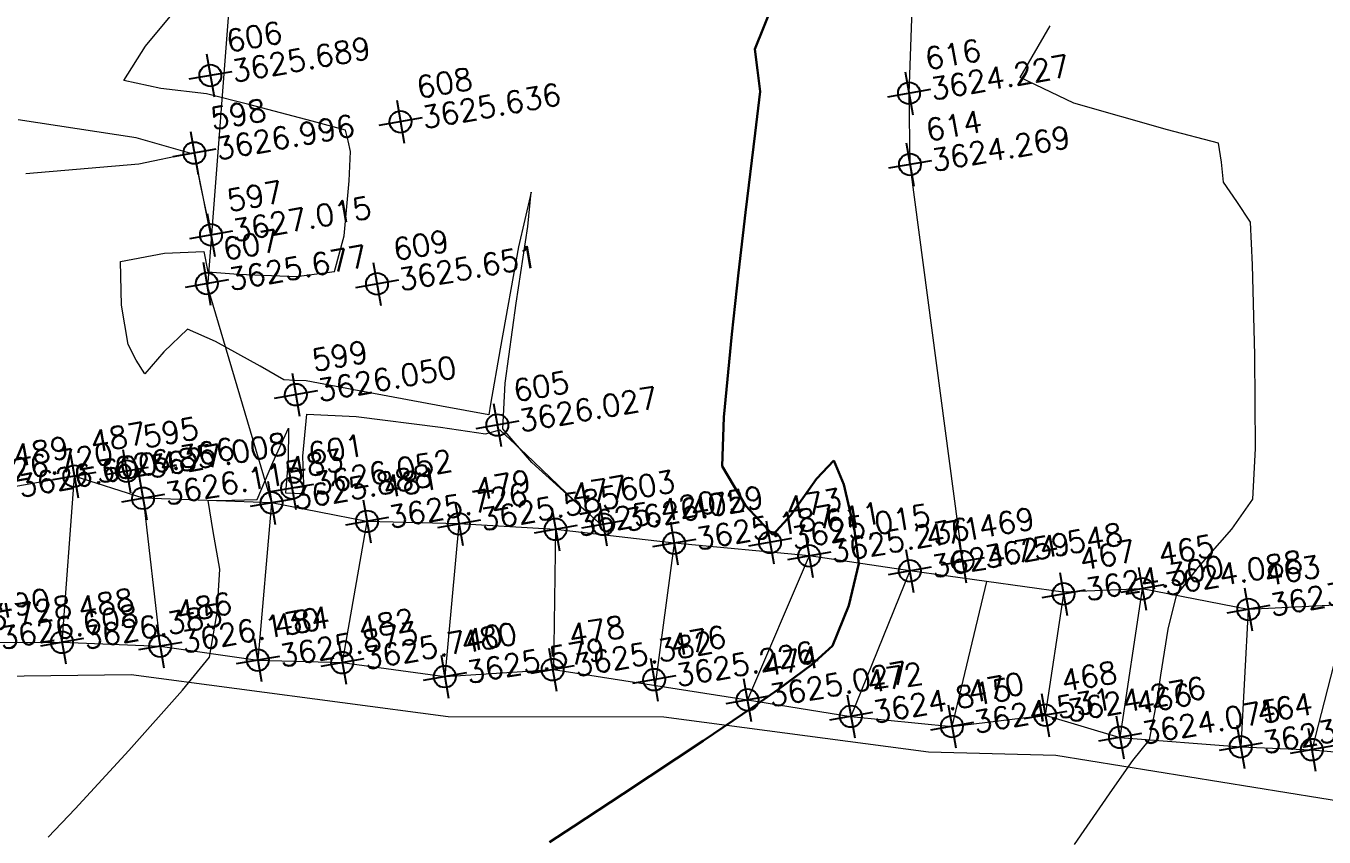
# Model space of a CAD drawing. Header units: millimetres. Extents: x 736950 to 740938, y 8500595 to 8502163.
# Drawn here: x 737860.19 to 737866.12, y 8501302.99 to 8501306.7 of the extents above; entities that cross this region are included whole.
import ezdxf

# ---------------------------------------------------------------- set-up
doc = ezdxf.new("R2010")
doc.units = ezdxf.units.MM
for name, color, linetype, lineweight in [('CONT-MJR', 80, 'Continuous', 30), ('CONT-MNR', 96, 'Continuous', 15), ('pista', 251, 'Continuous', 5)]:
    doc.layers.add(name, color=color, linetype=linetype, lineweight=lineweight)
doc.styles.add('5mm', font='arial.ttf', dxfattribs={"height": 3})

msp = doc.modelspace()

# ---------------------------------------------------------------- hatches: boundary and pattern name
at = {"layer": 'pista'}
h = msp.add_hatch(dxfattribs=at)
h.set_pattern_fill('HONEY', color=256, scale=3, angle=9.94991650582834, style=0)
h.set_pattern_definition([(9.94991650582834, (1479841.21072825, -18.49207214638591), (0.4979252195647159, 0.4170677100899267), [0.375, -0.75]), (129.9499165058283, (1479841.21072825, -18.49207214638591), (-0.6101538418184378, 0.222682034283025), [0.3749999999999999, -0.7499999999999998]), (69.94991650582834, (1479841.21072825, -18.49207214638591), (-0.112228622253722, 0.6397497443729518), [-0.75, 0.375])])
h.paths.add_polyline_path([(737744.7999806425, 8501250.923935566), (737743.4751223363, 8501250.754223157), (737756.465848178, 8501242.026572531), (737763.5739612179, 8501242.006896213), (737770.002546867, 8501243.455222024), (737769.8468594846, 8501244.342704736), (737763.4750639071, 8501242.907173423), (737756.7405500773, 8501242.925815564)])
h.paths.add_polyline_path([(737794.2809870465, 8501256.017245878), (737809.7820272583, 8501263.709828075), (737823.391616501, 8501273.483615467), (737837.0791595323, 8501280.557800073), (737851.5530432165, 8501285.77819753), (737870.8510758049, 8501293.050216693, -0.9976846880626209), (737871.0089264096, 8501292.63424804), (737865.2748787645, 8501289.581801567, 0.7845063948290762), (737866.1540430214, 8501286.121818589), (737883.2588851704, 8501291.348365877), (737897.4188924351, 8501296.516943583), (737903.2981396064, 8501301.44146652, -0.5512150924587264), (737904.1219025984, 8501301.177325813), (737906.855912117, 8501297.98174819, 0.5618964424650519), (737910.2738656431, 8501298.536066804), (737914.22079628, 8501308.558674501), (737925.6412323939, 8501300.72656757, 0.340189525830376), (737928.7023693406, 8501300.894137181), (737936.9171069289, 8501306.117412793, -0.358727273887905), (737938.1716059428, 8501305.962964654), (737943.1732157968, 8501301.051021611, 0.3417074120720416), (737946.0555081918, 8501300.709858142), (737955.8779356404, 8501307.072689936), (737971.8320576148, 8501314.464803053), (737988.5677626224, 8501323.411181662), (738023.1375471824, 8501336.282937778), (738044.4246208373, 8501357.728329657), (738061.4456776979, 8501362.208386911), (738078.9085143938, 8501363.070318012), (738112.0997810266, 8501372.051506756), (738118.6561313582, 8501373.365123207), (738128.3493353954, 8501376.976906104), (738155.2251721952, 8501366.826195797), (738176.6167526407, 8501363.543890122), (738193.8053773039, 8501353.328603027), (738204.7313956148, 8501340.877429372), (738207.705198212, 8501335.751671141), (738214.35685511, 8501331.742925933), (738229.9282901662, 8501313.374534177), (738233.5603594936, 8501308.186787868), (738234.53883727, 8501308.358438132), (738230.6417003467, 8501313.924784988), (738214.9478837823, 8501332.43754055), (738208.3676942562, 8501336.403214611), (738205.4657963786, 8501341.405035153), (738194.387784551, 8501354.029418997), (738176.9261677533, 8501364.406946706), (738155.4549153853, 8501367.70147717), (738128.3514754312, 8501377.93815071), (738118.4090486554, 8501374.233504975), (738111.8936108743, 8501372.928085677), (738078.7671659255, 8501363.964436961), (738061.3074614278, 8501363.102660457), (738043.958527311, 8501358.536303693), (738022.6381405202, 8501337.057350922), (737988.196920163, 8501324.233464561), (737971.4304040315, 8501315.270615296), (737955.4419368334, 8501307.862588815), (737945.5806043665, 8501301.47455489, -0.3391433520832071), (737943.8038299843, 8501301.693147572), (737938.8116631231, 8501306.59581691, 0.3560082385246841), (737936.4342009705, 8501306.876887502), (737928.158540546, 8501301.61487459, -0.3502196171718997), (737926.1502499409, 8501301.468794718), (737914.5128481541, 8501309.44969617, 0.4302069892023044), (737913.4330382891, 8501309.014522241), (737909.4507249827, 8501298.90206584, -0.5704007069138802), (737907.5397775185, 8501298.566836312), (737904.9064502402, 8501301.644734057, 0.4931454261128044), (737902.7202336333, 8501302.131411942), (737896.9620044216, 8501297.308254998), (737882.9728831241, 8501292.20205278), (737866.0373022418, 8501287.027224885, -0.7384715771871906), (737865.6977918843, 8501288.787355538), (737871.5108758068, 8501291.881875956, 0.9119586051647783), (737870.5337161538, 8501293.892406015), (737851.2416702455, 8501286.62264278), (737836.7183275839, 8501281.384406622), (737822.9200107896, 8501274.252970394), (737809.3164408724, 8501264.483505804), (737793.8201376351, 8501256.79327439), (737778.9884914039, 8501246.402265295), (737769.846859484, 8501244.34270474), (737770.0025468671, 8501243.455222024), (737779.3594973255, 8501245.563292695)])
h.paths.add_polyline_path([(738260.5182952256, 8501271.251537092), (738234.538837269, 8501308.358438132), (738233.56035949, 8501308.186787868), (738259.6897886079, 8501270.86568047), (738269.3749442189, 8501234.589470252), (738274.5057655985, 8501215.583008338), (738279.7983711922, 8501189.602392923), (738280.7089290785, 8501189.641305126), (738275.382018582, 8501215.790318219), (738270.2441657205, 8501234.822827347)])

# ---------------------------------------------------------------- linework, layer by layer
at = {"linetype": 'Continuous', "extrusion": (0.9849591664230046, 0.172787269436437, 0)}
for points, elevation in [([(8245946.842062786, 0), (8245946.642062784, 0)], 2195680.516162654), ([(8245946.210062788, 0), (8245946.010062788, 0)], 2195683.648162655), ([(8245946.483062787, 0), (8245946.283062789, 0)], 2195681.336162655), ([(8245946.505062787, 0), (8245946.305062789, 0)], 2195680.383162654), ([(8245945.888062784, 0), (8245945.688062786, 0)], 2195683.596162654), ([(8245946.123062789, 0), (8245945.923062788, 0)], 2195680.393162655), ([(8245945.907062787, 0), (8245945.707062789, 0)], 2195680.336162655), ([(8245945.771062788, 0), (8245945.571062787, 0)], 2195681.102162655), ([(8245945.336062787, 0), (8245945.136062788, 0)], 2195680.649162655), ([(8245945.040062787, 0), (8245944.840062787, 0)], 2195681.532162654), ([(8245945.144062787, 0), (8245944.944062788, 0)], 2195679.587162654), ([(8245945.125062784, 0), (8245944.925062787, 0)], 2195679.827162655), ([(8245944.918062788, 0), (8245944.718062789, 0)], 2195680.558162654), ([(8245944.990062786, 0), (8245944.790062785, 0)], 2195679.879162655), ([(8245944.868062787, 0), (8245944.668062787, 0)], 2195680.454162654), ([(8245944.709062786, 0), (8245944.509062788, 0)], 2195680.869162655), ([(8245944.625062786, 0), (8245944.425062786, 0)], 2195681.281162655), ([(8245944.524062787, 0), (8245944.324062788, 0)], 2195681.712162654), ([(8245944.509062787, 0), (8245944.309062789, 0)], 2195681.930162655), ([(8245944.368062787, 0), (8245944.168062788, 0)], 2195682.235162654), ([(8245944.296062787, 0), (8245944.096062788, 0)], 2195682.667162654), ([(8245944.204062788, 0), (8245944.004062787, 0)], 2195682.833162655), ([(8245944.058062785, 0), (8245943.858062788, 0)], 2195683.519162654), ([(8245944.057062787, 0), (8245943.857062788, 0)], 2195683.274162654), ([(8245943.832062786, 0), (8245943.632062786, 0)], 2195683.948162655), ([(8245943.793062789, 0), (8245943.593062787, 0)], 2195684.307162654), ([(8245943.616062785, 0), (8245943.416062788, 0)], 2195684.768162655), ([(8245944.405062787, 0), (8245944.205062788, 0)], 2195679.400162654), ([(8245944.310062787, 0), (8245944.110062787, 0)], 2195679.839162654), ([(8245944.170062787, 0), (8245943.970062787, 0)], 2195680.268162654), ([(8245944.092062786, 0), (8245943.892062788, 0)], 2195680.646162654), ([(8245943.894062787, 0), (8245943.694062788, 0)], 2195681.588162655), ([(8245943.948062786, 0), (8245943.748062789, 0)], 2195681.097162655), ([(8245943.769062785, 0), (8245943.569062787, 0)], 2195682.037162654), ([(8245943.604062788, 0), (8245943.404062789, 0)], 2195682.441162654), ([(8245943.448062787, 0), (8245943.248062788, 0)], 2195682.894162655), ([(8245943.300062787, 0), (8245943.100062787, 0)], 2195683.770162654), ([(8245943.323062786, 0), (8245943.123062789, 0)], 2195683.341162655), ([(8245943.141062786, 0), (8245942.941062787, 0)], 2195684.089162654), ([(8245943.003062787, 0), (8245942.803062787, 0)], 2195684.625162655), ([(8245942.934062786, 0), (8245942.734062787, 0)], 2195684.943162654)]:
    msp.add_lwpolyline(points, dxfattribs=dict(at, elevation=elevation))
at = {"linetype": 'Continuous', "extrusion": (-0.172787269436437, 0.9849591664230046, 0)}
for points, elevation in [([(-2195680.616162654, 0), (-2195680.416162654, 0)], 8245946.742062788), ([(-2195683.748162654, 0), (-2195683.548162654, 0)], 8245946.110062789), ([(-2195681.436162655, 0), (-2195681.236162655, 0)], 8245946.383062787), ([(-2195680.483162654, 0), (-2195680.283162653, 0)], 8245946.405062787), ([(-2195683.696162655, 0), (-2195683.496162655, 0)], 8245945.788062789), ([(-2195680.493162654, 0), (-2195680.293162654, 0)], 8245946.023062788), ([(-2195680.436162654, 0), (-2195680.236162655, 0)], 8245945.807062788), ([(-2195681.202162655, 0), (-2195681.002162654, 0)], 8245945.671062789), ([(-2195680.749162654, 0), (-2195680.549162654, 0)], 8245945.236062787), ([(-2195681.632162655, 0), (-2195681.432162655, 0)], 8245944.940062787), ([(-2195679.927162654, 0), (-2195679.727162655, 0)], 8245945.025062789), ([(-2195679.687162654, 0), (-2195679.487162655, 0)], 8245945.04406279), ([(-2195679.979162654, 0), (-2195679.779162655, 0)], 8245944.890062787), ([(-2195680.658162654, 0), (-2195680.458162655, 0)], 8245944.81806279), ([(-2195680.554162655, 0), (-2195680.354162654, 0)], 8245944.768062788), ([(-2195680.969162655, 0), (-2195680.769162654, 0)], 8245944.609062787), ([(-2195681.381162654, 0), (-2195681.181162654, 0)], 8245944.525062786), ([(-2195682.030162654, 0), (-2195681.830162654, 0)], 8245944.409062788), ([(-2195681.812162655, 0), (-2195681.612162654, 0)], 8245944.424062787), ([(-2195682.335162655, 0), (-2195682.135162654, 0)], 8245944.268062787), ([(-2195682.767162655, 0), (-2195682.567162654, 0)], 8245944.196062786), ([(-2195682.933162654, 0), (-2195682.733162655, 0)], 8245944.104062786), ([(-2195683.619162655, 0), (-2195683.419162654, 0)], 8245943.958062787), ([(-2195683.374162655, 0), (-2195683.174162655, 0)], 8245943.957062787), ([(-2195684.407162656, 0), (-2195684.207162655, 0)], 8245943.693062788), ([(-2195684.048162655, 0), (-2195683.848162654, 0)], 8245943.732062788), ([(-2195684.868162654, 0), (-2195684.668162654, 0)], 8245943.516062785), ([(-2195679.500162655, 0), (-2195679.300162654, 0)], 8245944.305062789), ([(-2195679.939162655, 0), (-2195679.739162655, 0)], 8245944.210062788), ([(-2195680.368162654, 0), (-2195680.168162655, 0)], 8245944.070062787), ([(-2195680.746162655, 0), (-2195680.546162654, 0)], 8245943.992062787), ([(-2195681.197162654, 0), (-2195680.997162654, 0)], 8245943.848062787), ([(-2195681.688162654, 0), (-2195681.488162655, 0)], 8245943.794062789), ([(-2195682.137162655, 0), (-2195681.937162654, 0)], 8245943.669062789), ([(-2195682.541162655, 0), (-2195682.341162655, 0)], 8245943.504062787), ([(-2195682.994162655, 0), (-2195682.794162655, 0)], 8245943.348062787), ([(-2195683.870162655, 0), (-2195683.670162655, 0)], 8245943.200062787), ([(-2195683.441162655, 0), (-2195683.241162654, 0)], 8245943.223062787), ([(-2195684.189162655, 0), (-2195683.989162655, 0)], 8245943.041062788), ([(-2195684.725162655, 0), (-2195684.525162654, 0)], 8245942.903062785), ([(-2195685.043162654, 0), (-2195684.843162654, 0)], 8245942.834062787)]:
    msp.add_lwpolyline(points, dxfattribs=dict(at, elevation=elevation))
at = {"linetype": 'Continuous'}
for centre in [(737861.0294514882, 8501306.470373185), (737864.2235451515, 8501306.38904872), (737861.8991486343, 8501306.258458406), (737860.9566812287, 8501306.11546124), (737864.2279647759, 8501306.06290693), (737861.0325355572, 8501305.740934711), (737861.0137149349, 8501305.518334657), (737861.791692725, 8501305.51673526), (737861.4206686849, 8501305.010005388), (737862.3415326606, 8501304.871028634), (737860.4078172059, 8501304.637393149), (737860.6474903642, 8501304.660147868), (737861.4032624793, 8501304.582568815), (737860.7220345221, 8501304.536163317), (737861.3094660897, 8501304.51535098), (737861.7456973195, 8501304.43044919), (737862.1660146269, 8501304.418900974), (737862.6079835418, 8501304.39389141), (737862.8252964488, 8501304.41678465), (737863.1500719998, 8501304.330605524), (737863.5880150432, 8501304.334332563), (737863.7674146936, 8501304.272399006), (737864.2271814146, 8501304.203809196), (737864.4683236231, 8501304.247127036), (737864.9299210283, 8501304.098652003), (737865.2902600724, 8501304.122269226), (737865.7749095949, 8501304.027586384), (737860.3513196339, 8501303.877197105), (737860.8001314986, 8501303.859479595), (737861.2468691989, 8501303.79571105), (737861.6326611708, 8501303.784197822), (737862.5947045847, 8501303.751941515), (737862.1017591215, 8501303.720290761), (737863.0585496591, 8501303.706403105), (737863.484983062, 8501303.613690898), (737863.9581243783, 8501303.538309902), (737864.4199995344, 8501303.492425915), (737864.846521124, 8501303.543897593), (737865.1881962739, 8501303.442408225), (737865.7399790303, 8501303.399097836), (737866.0651183669, 8501303.386082005)]:
    msp.add_circle(centre, 0.05, dxfattribs=at)
at = {"layer": 'CONT-MJR', "extrusion": (0.9278970934927014, -0.3728364036515168, 0), "elevation": -2484935.160591573}
msp.add_lwpolyline([(8163440.056775949, 3625.000000000006), (8163440.26860653, 3625.000000000006)], dxfattribs=at)
at = {"layer": 'CONT-MJR', "extrusion": (0.993271908136501, 0.1158055115565516, 0), "elevation": 1717397.264196002}
msp.add_lwpolyline([(8358660.259380624, 3625.000000000013), (8358660.356172553, 3625.000000000013)], dxfattribs=at)
at = {"layer": 'CONT-MJR', "elevation": 3625}
for points in [[(737863.5435824151, 8501306.397358105), (737863.5303713772, 8501306.49402576)], [(737863.521026627, 8501306.206094725), (737863.5435824151, 8501306.397358105)], [(737863.4762034547, 8501305.843704138), (737863.521026627, 8501306.206094725)], [(737863.3776154127, 8501304.907558715), (737863.4137781744, 8501305.286405627)], [(737863.3696427386, 8501304.683481717), (737863.3776154127, 8501304.907558715)], [(737863.8798136748, 8501304.709379205), (737863.8009368635, 8501304.624546062)], [(737863.9261771071, 8501304.598700635), (737863.8798136748, 8501304.709379205)], [(737863.8009368635, 8501304.624546062), (737863.684085425, 8501304.458636004)], [(737863.684085425, 8501304.458636004), (737863.6008826566, 8501304.369089397)], [(737863.7773660464, 8501303.774147535), (737863.8743208308, 8501303.860890642)], [(737863.5095557828, 8501303.579801343), (737863.6250759566, 8501303.661614895)], [(737863.2821453057, 8501303.426713793), (737863.5095557828, 8501303.579801343)], [(737862.9169396354, 8501303.184184277), (737863.2821453057, 8501303.426713793)], [(737862.6901769877, 8501303.034459116), (737862.9169396354, 8501303.184184277)]]:
    msp.add_lwpolyline(points, dxfattribs=at)
at = {"layer": 'CONT-MJR', "extrusion": (0.9930982685324492, -0.1172852464628505, 0), "elevation": -264306.8105039264}
msp.add_lwpolyline([(8529172.334992757, 3625.000000000013), (8529172.613309832, 3625.000000000013)], dxfattribs=at)
at = {"layer": 'CONT-MJR', "extrusion": (0.9944262507560525, -0.1054344905961077, 0), "elevation": -162580.0441406823}
msp.add_lwpolyline([(8531717.395654168, 3625.000000000003), (8531717.678130921, 3625.000000000003)], dxfattribs=at)
at = {"layer": 'CONT-MJR', "extrusion": (0.8613085839774374, 0.5080822011906951, 0), "elevation": 4954889.650651965}
msp.add_lwpolyline([(6947351.244649943, 3625.000000000009), (6947351.453864326, 3625.000000000009)], dxfattribs=at)
at = {"layer": 'CONT-MJR', "extrusion": (0.9749035267717147, 0.2226277464470068, 0), "elevation": 2611972.428575984}
msp.add_lwpolyline([(8123682.637092397, 3625.000000000003), (8123682.852364499, 3625.000000000003)], dxfattribs=at)
at = {"layer": 'CONT-MJR', "extrusion": (0.731887423294722, 0.6814255642570305, 0), "elevation": 6333039.216220474}
msp.add_lwpolyline([(5719198.628760811, 3625), (5719198.812114386, 3625)], dxfattribs=at)
at = {"layer": 'CONT-MJR', "extrusion": (0.99058063112815, 0.1369306876991276, 0), "elevation": 1895003.217455582}
msp.add_lwpolyline([(8320191.09370118, 3625.000000000003), (8320191.245498536, 3625.000000000003)], dxfattribs=at)
at = {"layer": 'CONT-MJR', "extrusion": (0.9721088527195416, -0.2345301227226397, 0), "elevation": -1276527.804815374}
msp.add_lwpolyline([(8437244.244041648, 3625), (8437244.443146393, 3625)], dxfattribs=at)
at = {"layer": 'CONT-MJR', "extrusion": (0.9280188279265942, -0.3725332938325785, 0), "elevation": -2482267.161352613}
msp.add_lwpolyline([(8164248.904332371, 3625), (8164249.102627325, 3625)], dxfattribs=at)
at = {"layer": 'CONT-MJR', "extrusion": (0.5942899653715679, -0.8042508545588625, 0), "elevation": -6398675.786522842}
msp.add_lwpolyline([(5645666.909689538, 3625.000000000007), (5645667.099045992, 3625.000000000007)], dxfattribs=at)
at = {"layer": 'CONT-MJR', "extrusion": (0.5431356043348368, -0.839644993615654, 0), "elevation": -6737317.033947759}
msp.add_lwpolyline([(5236902.943655341, 3625), (5236903.075037422, 3625)], dxfattribs=at)
at = {"layer": 'CONT-MNR', "extrusion": (0.7734294284583234, -0.6338824174834253, 0), "elevation": -4818145.576118509}
msp.add_lwpolyline([(7042877.653483768, 3626.000000000011), (7042877.997711034, 3626.000000000011)], dxfattribs=at)
at = {"layer": 'CONT-MNR'}
for points, elevation in [([(737864.731368347, 8501306.460456202), (737864.8687432443, 8501306.696823878)], 3624), ([(737860.8027778445, 8501306.410027355), (737860.6344934171, 8501306.447317926)], 3626), ([(737864.9771978735, 8501306.3434311), (737864.731368347, 8501306.460456202)], 3624), ([(737861.0121358407, 8501306.38592206), (737860.8027778445, 8501306.410027355)], 3626), ([(737861.2054919405, 8501306.337457709), (737861.0121358407, 8501306.38592206)], 3626), ([(737865.6515743841, 8501306.072944175), (737865.6388107529, 8501306.159997048)], 3624), ([(737861.6639512511, 8501305.988311209), (737861.670397968, 8501306.121853163)], 3626), ([(737860.1867259816, 8501306.022428405), (737860.7021292313, 8501306.065357992)], 3627), ([(737860.9731106643, 8501306.027999366), (737860.9833370859, 8501305.971728602)], 3627), ([(737865.6618395259, 8501305.98259591), (737865.6515743841, 8501306.072944175)], 3624), ([(737865.7228934898, 8501305.89425898), (737865.6618395259, 8501305.98259591)], 3624), ([(737865.7850592668, 8501305.799797287), (737865.7228934898, 8501305.89425898)], 3624), ([(737861.0098680133, 8501305.84308799), (737861.0323245641, 8501305.738439195)], 3627), ([(737862.4383866123, 8501305.687080687), (737862.3541320468, 8501305.21964475)], 3626), ([(737860.6236800941, 8501305.419413874), (737860.6190660688, 8501305.619457541)], 3626), ([(737860.8198229219, 8501305.656946024), (737860.9997483788, 8501305.664560504)], 3626), ([(737860.9997483788, 8501305.664560504), (737861.0182583289, 8501305.572071442)], 3626), ([(737861.0182583289, 8501305.572071442), (737861.1573368745, 8501305.560719952)], 3626), ([(737865.8045269519, 8501305.190396529), (737865.7940994453, 8501305.604222529)], 3624), ([(737860.6539959634, 8501305.238914764), (737860.6236800941, 8501305.419413874)], 3626), ([(737860.9248415015, 8501305.310074445), (737860.817443129, 8501305.205300799)], 3626), ([(737860.817443129, 8501305.205300799), (737860.7296728849, 8501305.105353355)], 3626), ([(737860.7296728849, 8501305.105353355), (737860.6904237531, 8501305.168081699)], 3626), ([(737861.4165400397, 8501305.075537726), (737861.3661172548, 8501305.078146027)], 3626), ([(737861.4671629162, 8501305.073505359), (737861.4165400397, 8501305.075537726)], 3626), ([(737861.6858447294, 8501305.032634305), (737861.4671629162, 8501305.073505359)], 3626), ([(737862.0864518359, 8501304.957490023), (737861.6858447294, 8501305.032634305)], 3626), ([(737861.4526622227, 8501304.729367537), (737861.4708274148, 8501304.920567721)], 3626), ([(737861.4708274148, 8501304.920567721), (737861.6969089448, 8501304.910181697)], 3626), ([(737861.6969089448, 8501304.910181697), (737862.0825037848, 8501304.860883458)], 3626), ([(737861.3159923877, 8501304.699609378), (737861.3863469032, 8501304.857334305)], 3626), ([(737862.0825037848, 8501304.860883458), (737862.2880856567, 8501304.831508232)], 3626), ([(737862.3533846724, 8501304.849805074), (737862.4727628602, 8501304.735772252)], 3626), ([(737862.4994608606, 8501304.699549977), (737862.3675214157, 8501304.853657896)], 3626), ([(737861.457883977, 8501304.55830434), (737861.4526622227, 8501304.729367537)], 3626), ([(737860.6533420654, 8501304.661676804), (737860.6539469599, 8501304.66306943)], 3627), ([(737860.6522187561, 8501304.659113606), (737860.6524012232, 8501304.659526287)], 3627), ([(737860.6524012232, 8501304.659526287), (737860.6533420654, 8501304.661676804)], 3627), ([(737861.3735221662, 8501304.561255848), (737861.457883977, 8501304.55830434)], 3626), ([(737861.1285972003, 8501304.528070817), (737861.2432685115, 8501304.529830668)], 3626), ([(737862.8149482188, 8501304.415694496), (737862.7087310522, 8501304.510848556)], 3626), ([(737861.0737409686, 8501304.21180717), (737861.0420100591, 8501304.3837515)], 3626), ([(737865.4464840766, 8501304.091748754), (737865.5456815909, 8501304.22020079)], 3624), ([(737861.0258554354, 8501303.80956784), (737861.0609189249, 8501304.01406555)], 3626), ([(737865.3742434634, 8501303.726525431), (737865.4086347341, 8501303.936970577)], 3624), ([(737860.9025582289, 8501303.657671984), (737861.0258554354, 8501303.80956784)], 3626), ([(737865.3401795578, 8501303.517560754), (737865.3574404783, 8501303.611209596)], 3624), ([(737865.2856671237, 8501303.384162325), (737865.3229966033, 8501303.431827512)], 3624)]:
    msp.add_lwpolyline(points, dxfattribs=dict(at, elevation=elevation))
at = {"layer": 'CONT-MNR', "extrusion": (0.8441917412877983, -0.5360413267104275, 0), "elevation": -3934155.732931496}
msp.add_lwpolyline([(7572256.486423761, 3626.000000000013), (7572256.671802251, 3626.000000000013)], dxfattribs=at)
at = {"layer": 'CONT-MNR', "extrusion": (0.2531974870186741, 0.967414612545949, 0), "elevation": 8411112.579585208}
msp.add_lwpolyline([(1438691.388880562, 3626.000000000013), (1438691.68879655, 3626.000000000013)], dxfattribs=at)
at = {"layer": 'CONT-MNR', "extrusion": (-0.2725175639209574, -0.9621508080101512, 0), "elevation": -8380619.933562605}
msp.add_lwpolyline([(-1606817.465418507, 3624), (-1606817.910844299, 3624)], dxfattribs=at)
at = {"layer": 'CONT-MNR', "extrusion": (-0.1525429547801091, -0.9882968415142049, 0), "elevation": -8514369.500908636}
msp.add_lwpolyline([(-567588.9745100638, 3627), (-567589.5200843868, 3627)], dxfattribs=at)
at = {"layer": 'CONT-MNR', "extrusion": (-0.2635923738257496, -0.964634158871075, 0), "elevation": -8395145.078075558}
msp.add_lwpolyline([(-1529112.938077736, 3626), (-1529113.094888429, 3626)], dxfattribs=at)
at = {"layer": 'CONT-MNR', "extrusion": (0.9664174145480418, 0.2569773936716581, 0), "elevation": 2897725.860359214}
msp.add_lwpolyline([(8026196.564588808, 3626), (8026196.614682339, 3626)], dxfattribs=at)
at = {"layer": 'CONT-MNR', "extrusion": (0.2572835380677347, 0.966335956611027, 0), "elevation": 8404958.502735812}
msp.add_lwpolyline([(1474220.029110474, 3624.000000000013), (1474220.270275146, 3624.000000000013)], dxfattribs=at)
at = {"layer": 'CONT-MNR', "extrusion": (-0.2746242708857134, -0.9615516157963079, 0), "elevation": -8377079.152363513}
msp.add_lwpolyline([(-1625173.618853102, 3627.000000000013), (-1625173.872859582, 3627.000000000013)], dxfattribs=at)
at = {"layer": 'CONT-MNR', "extrusion": (0.9780918459496865, 0.2081738237308782, 0), "elevation": 2491445.885347962}
msp.add_lwpolyline([(8161454.712395531, 3626), (8161454.763434915, 3626)], dxfattribs=at)
at = {"layer": 'CONT-MNR', "extrusion": (0.2072998934502775, -0.9782774423319305, 0), "elevation": -8163677.509166813}
msp.add_lwpolyline([(2484152.322013138, 3627.000000000006), (2484152.560271494, 3627.000000000006)], dxfattribs=at)
at = {"layer": 'CONT-MNR', "extrusion": (0.9985767901172146, 0.05333286265709307, 0), "elevation": 1190209.82887882}
msp.add_lwpolyline([(8449854.655931067, 3627.000000000006), (8449854.647304803, 3627.000000000006)], dxfattribs=at)
at = {"layer": 'CONT-MNR', "extrusion": (0.9805559205594593, 0.1962398701991815, 0), "elevation": 2391809.138430833}
msp.add_lwpolyline([(8191207.92110426, 3627.000000000013), (8191208.225191103, 3627.000000000013)], dxfattribs=at)
at = {"layer": 'CONT-MNR', "extrusion": (0.9793876709081042, 0.2019895791203079, 0), "elevation": 2439827.165126895}
msp.add_lwpolyline([(8177034.025854883, 3627.000000000003), (8177033.894506884, 3627.000000000003)], dxfattribs=at)
at = {"layer": 'CONT-MNR', "extrusion": (0.9959081188510649, -0.0903715597217031, 0), "elevation": -33433.86011713173}
msp.add_lwpolyline([(8533201.111296056, 3626), (8533201.364026437, 3626)], dxfattribs=at)
at = {"layer": 'CONT-MNR', "extrusion": (0.9737631451732514, -0.2275639187180108, 0), "elevation": -1216087.187663241}
msp.add_lwpolyline([(8446169.288155543, 3626.000000000003), (8446169.031885022, 3626.000000000003)], dxfattribs=at)
at = {"layer": 'CONT-MNR', "extrusion": (0.9954095439013695, -0.09570705256180351, 0), "elevation": -79159.56281419122}
msp.add_lwpolyline([(8532899.551486034, 3626.000000000013), (8532899.709699858, 3626.000000000013)], dxfattribs=at)
at = {"layer": 'CONT-MNR', "extrusion": (0.9989333961509276, 0.04617434411417187, 0), "elevation": 1129620.993992469}
msp.add_lwpolyline([(8458167.609856099, 3624.000000000003), (8458167.805639682, 3624.000000000003)], dxfattribs=at)
at = {"layer": 'CONT-MNR', "extrusion": (0.9657547894699198, -0.2594565216291764, 0), "elevation": -1493125.80185861}
msp.add_lwpolyline([(8401619.578452837, 3626.00000000001), (8401619.746730432, 3626.00000000001)], dxfattribs=at)
at = {"layer": 'CONT-MNR', "extrusion": (0.9886250723789315, -0.1504010181606247, 0), "elevation": -549135.6956371644}
msp.add_lwpolyline([(8515578.9556302, 3626.000000000003), (8515579.309707142, 3626.000000000003)], dxfattribs=at)
at = {"layer": 'CONT-MNR', "extrusion": (0.1835627404844294, -0.9830079960538705, 0), "elevation": -8221407.683493168}
msp.add_lwpolyline([(2285845.845718511, 3626.000000000013), (2285846.049945592, 3626.000000000013)], dxfattribs=at)
at = {"layer": 'CONT-MNR', "extrusion": (-0.03516235985105598, -0.9993816130236262, 0), "elevation": -8521993.403613428}
msp.add_lwpolyline([(438478.908276987, 3626), (438479.1743374831, 3626)], dxfattribs=at)
at = {"layer": 'CONT-MNR', "extrusion": (0.1294026747180216, -0.9915921277298554, 0), "elevation": -8334346.418421712}
msp.add_lwpolyline([(1831749.255574983, 3626), (1831749.431270257, 3626)], dxfattribs=at)
at = {"layer": 'CONT-MNR', "extrusion": (0.9903535265977934, -0.1385636761756626, 0), "elevation": -447227.474527254}
msp.add_lwpolyline([(8521538.372364946, 3626.000000000013), (8521538.742963199, 3626.000000000013)], dxfattribs=at)
at = {"layer": 'CONT-MNR', "extrusion": (-0.4084637772731717, -0.9127745300213699, 0), "elevation": -8061164.419434409}
msp.add_lwpolyline([(-2798974.479363476, 3626), (-2798974.619812143, 3626)], dxfattribs=at)
at = {"layer": 'CONT-MNR', "extrusion": (0.8892910876431119, 0.457341624432471, 0), "elevation": 4544173.651282689}
msp.add_lwpolyline([(7222680.512546128, 3626.000000000013), (7222680.592197286, 3626.000000000013)], dxfattribs=at)
at = {"layer": 'CONT-MNR', "extrusion": (0.4834487694771158, 0.8753726562390801, 0), "elevation": 7798528.178697743}
msp.add_lwpolyline([(3464041.940556629, 3626.000000000013), (3464042.173435658, 3626.000000000013)], dxfattribs=at)
at = {"layer": 'CONT-MNR', "extrusion": (0.9857460466539278, -0.1682401007671848, 0), "elevation": -702915.5482452012}
msp.add_lwpolyline([(8504266.04847471, 3626.00000000001), (8504265.792010091, 3626.00000000001)], dxfattribs=at)
at = {"layer": 'CONT-MNR', "extrusion": (-0.4935113396941652, -0.8697393618741596, 0), "elevation": -7758062.605065371}
msp.add_lwpolyline([(-3553743.384546236, 3626), (-3553743.510126219, 3626)], dxfattribs=at)
at = {"layer": 'CONT-MNR', "extrusion": (0.9999697382327672, 0.007779628441719895, 0), "elevation": 803980.4710546767}
msp.add_lwpolyline([(8495307.177999, 3624.00000000001), (8495307.604078626, 3624.00000000001)], dxfattribs=at)
at = {"layer": 'CONT-MNR', "extrusion": (0.9989766132787743, -0.04522970397946777, 0), "elevation": 352595.7470022432}
msp.add_lwpolyline([(8525978.027618159, 3626), (8525978.236241052, 3626)], dxfattribs=at)
at = {"layer": 'CONT-MNR', "extrusion": (0.9840590549077876, -0.1778419985661204, 0), "elevation": -785788.9773227609}
msp.add_lwpolyline([(8497009.039199375, 3626), (8497008.988958564, 3626)], dxfattribs=at)
at = {"layer": 'CONT-MNR', "extrusion": (0.1828329167205726, 0.983143999912245, 0), "elevation": 8492912.437784065}
msp.add_lwpolyline([(828893.4789570401, 3626.000000000013), (828893.6982511138, 3626.000000000013)], dxfattribs=at)
at = {"layer": 'CONT-MNR', "extrusion": (0.999963322558432, -0.008564667997147918, 0), "elevation": 665023.469833411}
msp.add_lwpolyline([(8507312.589024128, 3626), (8507312.440368231, 3626)], dxfattribs=at)
at = {"layer": 'CONT-MNR', "extrusion": (0.2698093022425787, -0.9629137762143467, 0), "elevation": -7986941.428957362}
msp.add_lwpolyline([(3004228.886887418, 3626), (3004228.954701398, 3626)], dxfattribs=at)
at = {"layer": 'CONT-MNR', "extrusion": (0.6898278078618694, 0.7239734770697666, 0), "elevation": 6663717.201276254}
msp.add_lwpolyline([(5330243.549838077, 3626.000000000003), (5330243.245178995, 3626.000000000003)], dxfattribs=at)
at = {"layer": 'CONT-MNR', "extrusion": (0.9986015449422755, -0.05286732865296542, 0), "elevation": 287392.6627159505}
msp.add_lwpolyline([(8528424.833227571, 3624.00000000001), (8528425.065849828, 3624.00000000001)], dxfattribs=at)
at = {"layer": 'CONT-MNR', "extrusion": (0.916367278072644, -0.4003386212667143, 0), "elevation": -2727249.22872723}
msp.add_lwpolyline([(8085711.531051298, 3627), (8085711.526734439, 3627)], dxfattribs=at)
at = {"layer": 'CONT-MNR', "extrusion": (0.9192203443854241, -0.3937435186361069, 0), "elevation": -2669076.492426663}
msp.add_lwpolyline([(8105100.159826069, 3626), (8105100.344524669, 3626)], dxfattribs=at)
at = {"layer": 'CONT-MNR', "extrusion": (0.9969444016292919, -0.07811440366547731, 0), "elevation": 71532.42933032033}
msp.add_lwpolyline([(8532965.737949932, 3626.000000000003), (8532965.590070052, 3626.000000000003)], dxfattribs=at)
at = {"layer": 'CONT-MNR', "extrusion": (0.6696668418962488, 0.7426616462863185, 0), "elevation": 6807714.993517037}
msp.add_lwpolyline([(5145059.409778808, 3626.000000000013), (5145059.691562838, 3626.000000000013)], dxfattribs=at)
at = {"layer": 'CONT-MNR', "extrusion": (0.02248950237272754, -0.9997470791570372, 0), "elevation": -8482560.24136097}
msp.add_lwpolyline([(928864.5075011143, 3626.00000000001), (928864.6164938941, 3626.00000000001)], dxfattribs=at)
at = {"layer": 'CONT-MNR', "extrusion": (0.9877867207474459, 0.1558120480418883, 0), "elevation": 2053454.986114215}
msp.add_lwpolyline([(8282507.939175873, 3626.000000000011), (8282508.082798094, 3626.000000000011)], dxfattribs=at)
at = {"layer": 'CONT-MNR', "extrusion": (0.6705042203800243, 0.7419057153389343, 0), "elevation": 6801906.465324135}
msp.add_lwpolyline([(5152736.01384188, 3626), (5152735.849912342, 3626)], dxfattribs=at)
at = {"layer": 'CONT-MNR', "extrusion": (0.817316229217323, -0.5761893624998438, 0), "elevation": -4295291.549046935}
msp.add_lwpolyline([(7373404.418689823, 3624.000000000013), (7373404.585893936, 3624.000000000013)], dxfattribs=at)
at = {"layer": 'CONT-MNR', "extrusion": (0.7520573333360169, -0.6590976918299134, 0), "elevation": -5048272.794432422}
msp.add_lwpolyline([(6879793.659761988, 3624.000000000009), (6879793.892687632, 3624.000000000009)], dxfattribs=at)
at = {"layer": 'CONT-MNR', "extrusion": (0.9979043369370334, -0.06470652457256443, 0), "elevation": 186224.9156629829}
msp.add_lwpolyline([(8531232.57012572, 3626.000000000013), (8531232.768282605, 3626.000000000013)], dxfattribs=at)
at = {"layer": 'CONT-MNR', "extrusion": (0.9713777555508534, -0.2375400093057728, 0), "elevation": -1302653.771760975}
msp.add_lwpolyline([(8433250.093583621, 3624.000000000003), (8433250.25292243, 3624.000000000003)], dxfattribs=at)
at = {"layer": 'CONT-MNR', "extrusion": (0.9895500164142662, -0.1441900309124233, 0), "elevation": -495648.553929464}
msp.add_lwpolyline([(8518857.956713665, 3624.00000000001), (8518858.07324728, 3624.00000000001)], dxfattribs=at)
at = {"layer": 'CONT-MNR', "extrusion": (0.7454734545662034, -0.6665353167965902, 0), "elevation": -5116363.410630991}
msp.add_lwpolyline([(6829306.187708803, 3626.00000000001), (6829306.556439506, 3626.00000000001)], dxfattribs=at)
at = {"layer": 'CONT-MNR', "extrusion": (0.9805007448193958, -0.1965153668510687, 0), "elevation": -947159.2638432592}
msp.add_lwpolyline([(8480536.221477918, 3624), (8480536.308916142, 3624)], dxfattribs=at)
at = {"layer": 'CONT-MNR', "extrusion": (0.7362930513883726, -0.6766627982069056, 0), "elevation": -5209234.060922036}
msp.add_lwpolyline([(6758733.102177097, 3626.000000000013), (6758733.465202716, 3626.000000000013)], dxfattribs=at)
at = {"layer": 'CONT-MNR', "extrusion": (-0.7752496786929568, 0.631654918200173, 0), "elevation": 4797860.268085785}
msp.add_lwpolyline([(-7056708.892828736, 3624), (-7056708.953704007, 3624)], dxfattribs=at)
at = {"layer": 'CONT-MNR', "extrusion": (0.8213381592388473, -0.5704416080355132, 0), "elevation": -4243460.262024305}
msp.add_lwpolyline([(7403353.709826597, 3624.000000000013), (7403353.872051848, 3624.000000000013)], dxfattribs=at)
at = {"layer": 'CONT-MNR', "extrusion": (0.8220199693818233, -0.569458663941033, 0), "elevation": -4234600.872298207}
msp.add_lwpolyline([(7408424.399324724, 3624.000000000003), (7408424.704383093, 3624.000000000003)], dxfattribs=at)
at = {"layer": 'CONT-MNR', "extrusion": (0.7243350404993465, -0.6894481482351013, 0), "elevation": -5326749.539780485}
msp.add_lwpolyline([(6666508.052293505, 3626), (6666508.230579413, 3626)], dxfattribs=at)
at = {"layer": 'pista'}
for p, q in [((737860.4078172059, 8501304.637393149), (737860.3513196339, 8501303.877197105)), ((737860.7220345221, 8501304.536163317), (737860.8001314986, 8501303.859479595)), ((737861.3094660897, 8501304.51535098), (737861.2468691989, 8501303.79571105)), ((737861.7456973195, 8501304.43044919), (737861.6326611708, 8501303.784197822)), ((737862.1660146269, 8501304.418900974), (737862.1017591215, 8501303.720290761)), ((737862.6079835418, 8501304.39389141), (737862.5982583683, 8501303.75256494)), ((737863.1500719998, 8501304.330605524), (737863.0626136183, 8501303.68323685)), ((737863.7674146936, 8501304.272399006), (737863.484983062, 8501303.613690898)), ((737864.2271814146, 8501304.203809196), (737863.9581243783, 8501303.538309902)), ((737864.5777977125, 8501304.155525913), (737864.4199995344, 8501303.492425915)), ((737864.9299210283, 8501304.098652003), (737864.846521124, 8501303.543897593)), ((737865.2902600724, 8501304.122269226), (737865.1881962739, 8501303.442408225)), ((737865.7749095949, 8501304.027586384), (737865.7399790303, 8501303.399097836)), ((737866.236042555, 8501304.04959532), (737866.0651183669, 8501303.386082005)), ((737859.8732892612, 8501303.719874864), (737860.6671551458, 8501303.729513833)), ((737860.6671551458, 8501303.729513833), (737862.1172316171, 8501303.53767207)), ((737862.1172316171, 8501303.53767207), (737863.1029371191, 8501303.53684164)), ((737863.1029371191, 8501303.53684164), (737864.3127554816, 8501303.375720933)), ((737864.3127554816, 8501303.375720933), (737864.895053739, 8501303.361240616)), ((737864.895053739, 8501303.361240616), (737866.8881583473, 8501303.037380526))]:
    msp.add_line(p, q, dxfattribs=at)
for points in [[(737864.3116689711, 8501308.86146256), (737863.3230323767, 8501308.946924156), (737861.1991395064, 8501309.17233284), (737861.1342959423, 8501307.035996417), (737861.0162428084, 8501305.50392473), (737861.3094660897, 8501304.51535098)], [(737867.3862866135, 8501308.581506575), (737864.3116689711, 8501308.86146256), (737864.2235451515, 8501306.38904872), (737864.2279647759, 8501306.06290693), (737864.4683236231, 8501304.247127036), (737864.4820805036, 8501304.168707106)], [(737866.236042555, 8501304.04959532), (737865.7749095949, 8501304.027586384), (737865.2902600724, 8501304.122269226), (737864.92841401, 8501304.107242633), (737864.2271814146, 8501304.203809196), (737863.7674146936, 8501304.272399006), (737863.1500719998, 8501304.330605524), (737862.6079835418, 8501304.39389141), (737862.1660146269, 8501304.418900974), (737861.7456973195, 8501304.43044919), (737861.3094660897, 8501304.51535098), (737860.7220345221, 8501304.536163317), (737860.4078172059, 8501304.637393149), (737860.0532319059, 8501304.57518973)], [(737859.9677738965, 8501303.875905862), (737860.3513196339, 8501303.877197105), (737860.8001314986, 8501303.859479595), (737861.2468691989, 8501303.79571105), (737861.6326611708, 8501303.784197822), (737862.1017591215, 8501303.720290761), (737862.5982583683, 8501303.75256494), (737863.484983062, 8501303.613690898), (737863.9581243783, 8501303.538309902), (737864.4199995344, 8501303.492425915), (737864.846521124, 8501303.543897593), (737865.1881962739, 8501303.442408225), (737865.7399790303, 8501303.399097836), (737866.0651183669, 8501303.386082005), (737866.5169193794, 8501303.345537648)]]:
    msp.add_lwpolyline(points, dxfattribs=at)

# ---------------------------------------------------------------- texts
at = {"color": 2, "char_height": 0.1, "attachment_point": 1, "rotation": 9.94991650582834, "style": '5mm'}
for s, insert, width in [('\\Ftxt.shx;\\W1.0000000000;\\T1.0000000000;\\o\\l606', (737861.0951178237, 8501306.674794152), 0.3833333333333333), ('\\Ftxt.shx;\\W1.0000000000;\\T1.0000000000;\\o\\l616', (737864.289211487, 8501306.593469689), 0.3666666666666667), ('\\Ftxt.shx;\\W1.0000000000;\\T1.0000000000;\\o\\l608', (737861.9648149698, 8501306.462879375), 0.3833333333333333), ('\\Ftxt.shx;\\W1.0000000000;\\T1.0000000000;\\o\\l598', (737861.0223475642, 8501306.319882207), 0.4), ('\\Ftxt.shx;\\W1.0000000000;\\T1.0000000000;\\o\\l614', (737864.2936311114, 8501306.267327897), 0.3666666666666667), ('\\Ftxt.shx;\\W1.0000000000;\\T1.0000000000;\\o\\l597', (737861.0982018927, 8501305.94535568), 0.4), ('\\Ftxt.shx;\\W1.0000000000;\\T1.0000000000;\\o\\l607', (737861.0793812705, 8501305.722755626), 0.3833333333333333), ('\\Ftxt.shx;\\W1.0000000000;\\T1.0000000000;\\o\\l609', (737861.8573590606, 8501305.721156226), 0.3833333333333333), ('\\Ftxt.shx;\\W1.0000000000;\\T1.0000000000;\\o\\l599', (737861.4863350204, 8501305.214426355), 0.4), ('\\Ftxt.shx;\\W1.0000000000;\\T1.0000000000;\\o\\l605', (737862.4071989962, 8501305.0754496), 0.3833333333333333), ('\\Ftxt.shx;\\W1.0000000000;\\T1.0000000000;\\o\\l595', (737860.7131566997, 8501304.864568835), 0.4), ('\\Ftxt.shx;\\W1.0000000000;\\T1.0000000000;\\o\\l487', (737860.4734835414, 8501304.841814116), 0.4), ('\\Ftxt.shx;\\W1.0000000000;\\T1.0000000000;\\o\\l489', (737860.1194166034, 8501304.776655821), 0.4), ('\\Ftxt.shx;\\W1.0000000000;\\T1.0000000000;\\o\\l601', (737861.4689288149, 8501304.786989784), 0.35), ('\\Ftxt.shx;\\W1.0000000000;\\T1.0000000000;\\o\\l485', (737860.7877008576, 8501304.740584286), 0.4), ('\\Ftxt.shx;\\W1.0000000000;\\T1.0000000000;\\o\\l483', (737861.3751324252, 8501304.719771948), 0.4), ('\\Ftxt.shx;\\W1.0000000000;\\T1.0000000000;\\o\\l481', (737861.811363655, 8501304.634870157), 0.3666666666666667), ('\\Ftxt.shx;\\W1.0000000000;\\T1.0000000000;\\o\\l479', (737862.2316809624, 8501304.623321941), 0.4), ('\\Ftxt.shx;\\W1.0000000000;\\T1.0000000000;\\o\\l477', (737862.6736498773, 8501304.59831238), 0.4), ('\\Ftxt.shx;\\W1.0000000000;\\T1.0000000000;\\o\\l603', (737862.8909627843, 8501304.621205619), 0.3833333333333333), ('\\Ftxt.shx;\\W1.0000000000;\\T1.0000000000;\\o\\l475', (737863.2157383353, 8501304.535026493), 0.4), ('\\Ftxt.shx;\\W1.0000000000;\\T1.0000000000;\\o\\l473', (737863.6536813787, 8501304.538753532), 0.4), ('\\Ftxt.shx;\\W1.0000000000;\\T1.0000000000;\\o\\l611', (737863.8330810291, 8501304.476819975), 0.3333333333333333), ('\\Ftxt.shx;\\W1.0000000000;\\T1.0000000000;\\o\\l469', (737864.5339899586, 8501304.451548005), 0.4), ('\\Ftxt.shx;\\W1.0000000000;\\T1.0000000000;\\o\\l471', (737864.2928477501, 8501304.408230163), 0.3666666666666667), ('\\Ftxt.shx;\\W1.0000000000;\\T1.0000000000;\\o\\l465', (737865.355926408, 8501304.326690193), 0.4), ('\\Ftxt.shx;\\W1.0000000000;\\T1.0000000000;\\o\\l467', (737864.9955873638, 8501304.30307297), 0.4), ('\\Ftxt.shx;\\W1.0000000000;\\T1.0000000000;\\o\\l463', (737865.8405759304, 8501304.232007353), 0.4), ('\\Ftxt.shx;\\W1.0000000000;\\T1.0000000000;\\o\\l490', (737860.033440232, 8501304.08032683), 0.3833333333333333), ('\\Ftxt.shx;\\W1.0000000000;\\T1.0000000000;\\o\\l488', (737860.4169859694, 8501304.081618072), 0.4), ('\\Ftxt.shx;\\W1.0000000000;\\T1.0000000000;\\o\\l486', (737860.8657978341, 8501304.063900562), 0.4), ('\\Ftxt.shx;\\W1.0000000000;\\T1.0000000000;\\o\\l484', (737861.3125355344, 8501304.000132017), 0.4), ('\\Ftxt.shx;\\W1.0000000000;\\T1.0000000000;\\o\\l482', (737861.6983275063, 8501303.988618791), 0.4), ('\\Ftxt.shx;\\W1.0000000000;\\T1.0000000000;\\o\\l480', (737862.167425457, 8501303.924711728), 0.3833333333333333), ('\\Ftxt.shx;\\W1.0000000000;\\T1.0000000000;\\o\\l478', (737862.6603709202, 8501303.956362484), 0.4), ('\\Ftxt.shx;\\W1.0000000000;\\T1.0000000000;\\o\\l476', (737863.1242159946, 8501303.910824072), 0.4), ('\\Ftxt.shx;\\W1.0000000000;\\T1.0000000000;\\o\\l474', (737863.5506493975, 8501303.818111865), 0.4), ('\\Ftxt.shx;\\W1.0000000000;\\T1.0000000000;\\o\\l472', (737864.0237907139, 8501303.742730869), 0.4), ('\\Ftxt.shx;\\W1.0000000000;\\T1.0000000000;\\o\\l468', (737864.9121874595, 8501303.74831856), 0.4), ('\\Ftxt.shx;\\W1.0000000000;\\T1.0000000000;\\o\\l470', (737864.4856658699, 8501303.696846884), 0.3833333333333333), ('\\Ftxt.shx;\\W1.0000000000;\\T1.0000000000;\\o\\l466', (737865.2538626094, 8501303.646829192), 0.4), ('\\Ftxt.shx;\\W1.0000000000;\\T1.0000000000;\\o\\l464', (737865.8056453659, 8501303.603518803), 0.4)]:
    msp.add_mtext(s, dxfattribs=dict(at, insert=insert, width=width))
at = {"color": 1, "char_height": 0.1, "attachment_point": 1, "rotation": 9.94991650582834, "style": '5mm'}
for s, insert, width in [('\\Ftxt.shx;\\W1.0000000000;\\T1.0000000000;\\o\\l3625.689', (737861.1193080415, 8501306.536899868), 0.8333333333333334), ('\\Ftxt.shx;\\W1.0000000000;\\T1.0000000000;\\o\\l3624.227', (737864.3134017049, 8501306.455575405), 0.8333333333333334), ('\\Ftxt.shx;\\W1.0000000000;\\T1.0000000000;\\o\\l3625.636', (737861.9890051876, 8501306.32498509), 0.8333333333333334), ('\\Ftxt.shx;\\W1.0000000000;\\T1.0000000000;\\o\\l3626.996', (737861.0465377821, 8501306.181987925), 0.8333333333333334), ('\\Ftxt.shx;\\W1.0000000000;\\T1.0000000000;\\o\\l3624.269', (737864.3178213292, 8501306.129433613), 0.8333333333333334), ('\\Ftxt.shx;\\W1.0000000000;\\T1.0000000000;\\o\\l3627.015', (737861.1223921105, 8501305.807461396), 0.7833333333333333), ('\\Ftxt.shx;\\W1.0000000000;\\T1.0000000000;\\o\\l3625.677', (737861.1035714883, 8501305.584861342), 0.8333333333333334), ('\\Ftxt.shx;\\W1.0000000000;\\T1.0000000000;\\o\\l3625.651', (737861.8815492784, 8501305.583261942), 0.7999999999999999), ('\\Ftxt.shx;\\W1.0000000000;\\T1.0000000000;\\o\\l3626.050', (737861.5105252382, 8501305.076532071), 0.8000000000000002), ('\\Ftxt.shx;\\W1.0000000000;\\T1.0000000000;\\o\\l3626.027', (737862.431389214, 8501304.937555317), 0.8166666666666668), ('\\Ftxt.shx;\\W1.0000000000;\\T1.0000000000;\\o\\l3626.720', (737859.9420022134, 8501304.682585983), 0.8166666666666668), ('\\Ftxt.shx;\\W1.0000000000;\\T1.0000000000;\\o\\l3626.366', (737860.4976737592, 8501304.703919832), 0.8333333333333334), ('\\Ftxt.shx;\\W1.0000000000;\\T1.0000000000;\\o\\l3627.008', (737860.7373469175, 8501304.726674551), 0.8000000000000002), ('\\Ftxt.shx;\\W1.0000000000;\\T1.0000000000;\\o\\l3626.600', (737860.1436068212, 8501304.638761537), 0.8000000000000002), ('\\Ftxt.shx;\\W1.0000000000;\\T1.0000000000;\\o\\l3626.052', (737861.4931190327, 8501304.6490955), 0.8166666666666668), ('\\Ftxt.shx;\\W1.0000000000;\\T1.0000000000;\\o\\l3626.115', (737860.8118910755, 8501304.602690002), 0.7666666666666666), ('\\Ftxt.shx;\\W1.0000000000;\\T1.0000000000;\\o\\l3625.888', (737861.3993226431, 8501304.581877664), 0.8333333333333334), ('\\Ftxt.shx;\\W1.0000000000;\\T1.0000000000;\\o\\l3625.726', (737861.8355538729, 8501304.496975875), 0.8333333333333334), ('\\Ftxt.shx;\\W1.0000000000;\\T1.0000000000;\\o\\l3625.585', (737862.2558711802, 8501304.485427657), 0.8333333333333334), ('\\Ftxt.shx;\\W1.0000000000;\\T1.0000000000;\\o\\l3625.420', (737862.697840095, 8501304.460418096), 0.8166666666666668), ('\\Ftxt.shx;\\W1.0000000000;\\T1.0000000000;\\o\\l3626.029', (737862.9151530021, 8501304.483311335), 0.8166666666666668), ('\\Ftxt.shx;\\W1.0000000000;\\T1.0000000000;\\o\\l3625.187', (737863.2399285531, 8501304.397132209), 0.7999999999999999), ('\\Ftxt.shx;\\W1.0000000000;\\T1.0000000000;\\o\\l3625.015', (737863.6778715965, 8501304.400859248), 0.7833333333333333), ('\\Ftxt.shx;\\W1.0000000000;\\T1.0000000000;\\o\\l3625.236', (737863.857271247, 8501304.338925691), 0.8333333333333334), ('\\Ftxt.shx;\\W1.0000000000;\\T1.0000000000;\\o\\l3624.759', (737864.317037968, 8501304.27033588), 0.8333333333333334), ('\\Ftxt.shx;\\W1.0000000000;\\T1.0000000000;\\o\\l3624.548', (737864.5581801764, 8501304.31365372), 0.8333333333333334), ('\\Ftxt.shx;\\W1.0000000000;\\T1.0000000000;\\o\\l3624.300', (737865.0197775817, 8501304.165178686), 0.8000000000000002), ('\\Ftxt.shx;\\W1.0000000000;\\T1.0000000000;\\o\\l3624.088', (737865.3801166258, 8501304.18879591), 0.8166666666666668), ('\\Ftxt.shx;\\W1.0000000000;\\T1.0000000000;\\o\\l3623.815', (737865.8647661483, 8501304.094113069), 0.7999999999999999), ('\\Ftxt.shx;\\W1.0000000000;\\T1.0000000000;\\o\\l3626.728', (737859.752968198, 8501303.983407078), 0.8333333333333334), ('\\Ftxt.shx;\\W1.0000000000;\\T1.0000000000;\\o\\l3626.608', (737860.0576304499, 8501303.942432547), 0.8166666666666668), ('\\Ftxt.shx;\\W1.0000000000;\\T1.0000000000;\\o\\l3626.385', (737860.4411761872, 8501303.943723788), 0.8333333333333334), ('\\Ftxt.shx;\\W1.0000000000;\\T1.0000000000;\\o\\l3626.130', (737860.889988052, 8501303.926006278), 0.7833333333333333), ('\\Ftxt.shx;\\W1.0000000000;\\T1.0000000000;\\o\\l3625.873', (737861.3367257522, 8501303.862237733), 0.8333333333333334), ('\\Ftxt.shx;\\W1.0000000000;\\T1.0000000000;\\o\\l3625.740', (737861.722517724, 8501303.850724507), 0.8166666666666668), ('\\Ftxt.shx;\\W1.0000000000;\\T1.0000000000;\\o\\l3625.382', (737862.684561138, 8501303.8184682), 0.8333333333333334), ('\\Ftxt.shx;\\W1.0000000000;\\T1.0000000000;\\o\\l3625.579', (737862.1916156749, 8501303.786817446), 0.8333333333333334), ('\\Ftxt.shx;\\W1.0000000000;\\T1.0000000000;\\o\\l3625.226', (737863.1484062125, 8501303.772929788), 0.8333333333333334), ('\\Ftxt.shx;\\W1.0000000000;\\T1.0000000000;\\o\\l3625.027', (737863.5748396153, 8501303.680217583), 0.8166666666666668), ('\\Ftxt.shx;\\W1.0000000000;\\T1.0000000000;\\o\\l3624.276', (737864.9363776774, 8501303.610424276), 0.8333333333333334), ('\\Ftxt.shx;\\W1.0000000000;\\T1.0000000000;\\o\\l3624.815', (737864.0479809316, 8501303.604836585), 0.7999999999999999), ('\\Ftxt.shx;\\W1.0000000000;\\T1.0000000000;\\o\\l3624.531', (737864.5098560877, 8501303.5589526), 0.7999999999999999), ('\\Ftxt.shx;\\W1.0000000000;\\T1.0000000000;\\o\\l3624.075', (737865.2780528272, 8501303.508934908), 0.8166666666666668), ('\\Ftxt.shx;\\W1.0000000000;\\T1.0000000000;\\o\\l3623.768', (737865.8298355837, 8501303.465624519), 0.8333333333333334)]:
    msp.add_mtext(s, dxfattribs=dict(at, insert=insert, width=width))

doc.saveas('drawing.dxf')
